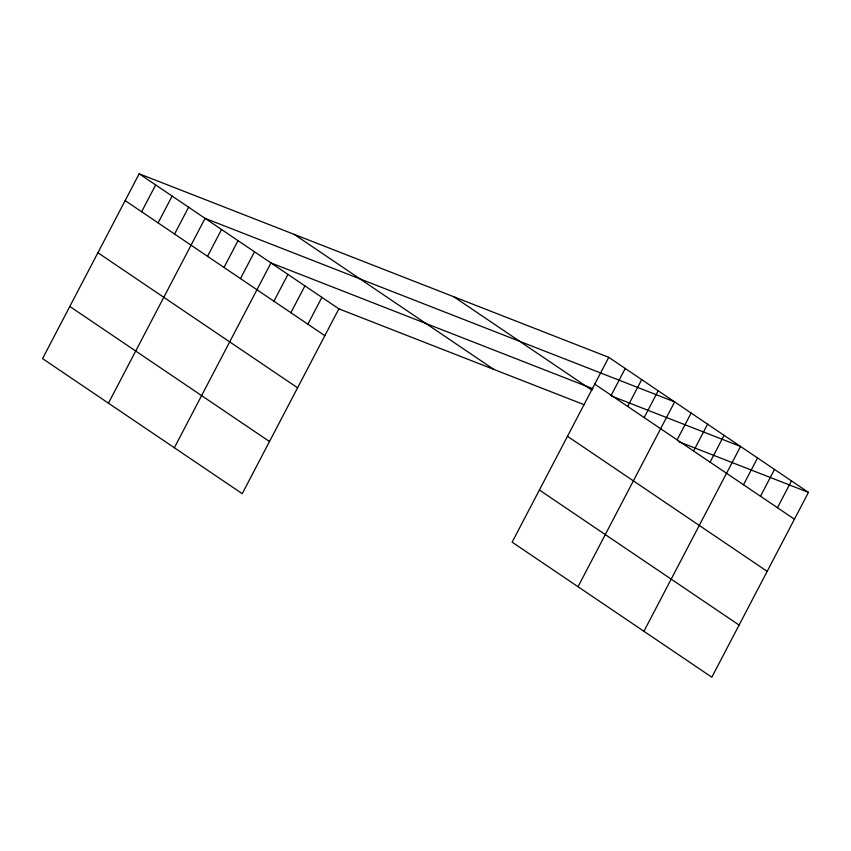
<?xml version="1.0" encoding="UTF-8"?>
<svg xmlns="http://www.w3.org/2000/svg" width="851" height="851" viewBox="0 0 851 851"><rect width="100%" height="100%" fill="white"/><g stroke="black" fill="none" stroke-linecap="round" stroke-linejoin="round"><path stroke-width="1.28" d="M139.17 173.785L42.55 358.611L242.237 493.665L338.868 308.839L139.17 173.785L608.763 357.335L808.45 492.389L711.83 677.215L512.132 542.161L608.763 357.335M141.628 211.75L155.648 184.933M158.105 222.888L172.125 196.07M174.583 234.036L188.603 207.219M108.449 403.183L205.07 218.356L674.662 401.895L578.031 586.722M207.527 256.321L221.547 229.493M224.004 267.459L238.025 240.642M240.471 278.596L254.492 251.779M174.349 447.754L270.969 262.927L592.86 388.737M273.926 301.222L287.946 274.405M290.893 312.7L304.913 285.883M307.871 324.178L321.891 297.361M611.209 395.29L625.23 368.472M627.687 406.438L641.707 379.61M644.164 417.575L658.185 390.758M677.109 439.861L691.129 413.043M693.586 450.998L707.606 424.181M710.064 462.146L724.084 435.329M643.93 631.293L740.551 446.467L611.018 395.832M743.508 484.762L757.528 457.944M760.486 496.25L774.506 469.422M777.452 507.728L791.473 480.911M338.868 308.839L584.222 404.746M678.907 441.754L808.45 492.389M594.743 384.152L794.43 519.206M453.796 296.765L591.956 390.205M294.138 234.355L493.825 369.408M567.479 436.297L767.166 571.351M125.15 200.602L324.848 335.666M539.396 490.016L739.083 625.07M97.897 252.747L297.584 387.801M69.814 306.466L269.501 441.531"/></g></svg>
